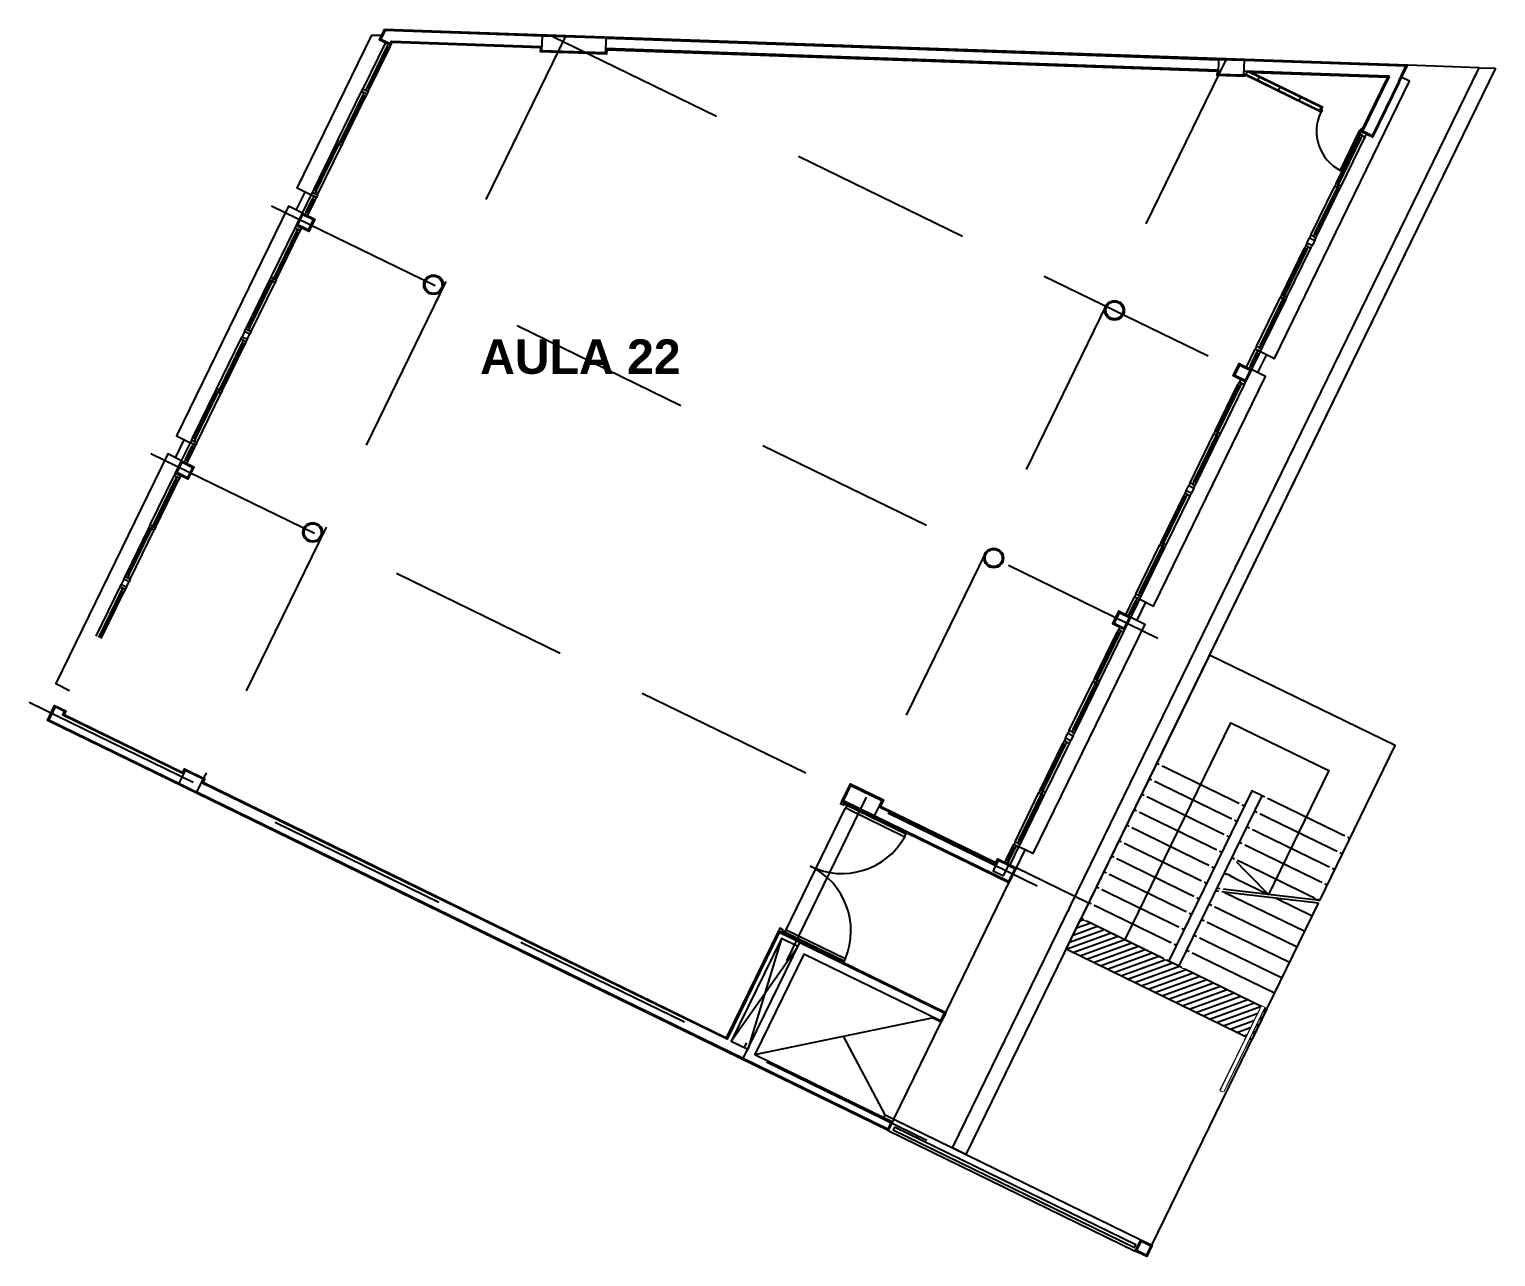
# Model space of a CAD drawing. Header units: millimetres. Extents: x -735 to -481, y 85 to 450.
# Drawn here: x -735.16 to -709.62, y 392.07 to 413.45 of the extents above; entities that cross this region are included whole.
import ezdxf

# ---------------------------------------------------------------- set-up
doc = ezdxf.new("R2010")
doc.units = ezdxf.units.MM
doc.linetypes.add('HIDDEN2', pattern=[4.7625, 3.175, -1.5875])
doc.layers.get('0').update_dxf_attribs({"color": 6, "linetype": 'CONTINUOUS'})
for name, color, linetype in [('dib - texto', 2, 'CONTINUOUS'), ('dib-carp barandas 1', 1, 'CONTINUOUS'), ('dib-carp vista 0', 14, 'CONTINUOUS'), ('dib-carp vista 1', 1, 'CONTINUOUS'), ('dib-carp vista 2', 2, 'CONTINUOUS'), ('dib-columnas', 6, 'CONTINUOUS'), ('dib-durlock caldera', 14, 'CONTINUOUS'), ('dib-ejes EST', 14, 'HIDDEN2'), ('dib-muros vista 1', 1, 'CONTINUOUS'), ('dib-muros vista 2', 2, 'CONTINUOUS'), ('dib-muros vista 3', 3, 'CONTINUOUS'), ('dib-proyec aereas', 2, 'HIDDEN2'), ('dib-revoque', 14, 'CONTINUOUS'), ('dib-solados', 14, 'CONTINUOUS'), ('dib-tabique h°a°', 6, 'CONTINUOUS'), ('E-COLUMNAS CILINDRICAS', 6, 'CONTINUOUS'), ('T-TIPO MURO', 1, 'CONTINUOUS'), ('tramas-otras', 14, 'CONTINUOUS')]:
    doc.layers.add(name, color=color, linetype=linetype)
doc.styles.add('STYLE1', font='swisseb.ttf', dxfattribs={"width": 1.32})

# ---------------------------------------------------------------- blocks, each defined once
blk = doc.blocks.new('P.D.')
for points in [[(-0.511, -0.155), (-0.511, -0.205), (-1.665, -0.205), (-1.665, -0.155)], [(-0.511, -2.635), (-0.511, -2.585), (-1.665, -2.585), (-1.665, -2.635)]]:
    blk.add_lwpolyline(points, close=True)
for points in [[(-0.4, -0.13), (-0.511, -0.13), (-0.511, -0.155), (-0.455, -0.155), (-0.455, -0.18), (-0.4, -0.18), (-0.4, -0.15), (-0.4, -0.15), (-0.4, -0.13)], [(-0.4, -2.66), (-0.511, -2.66), (-0.511, -2.635), (-0.455, -2.635), (-0.455, -2.61), (-0.4, -2.61), (-0.4, -2.64), (-0.4, -2.64), (-0.4, -2.66)]]:
    blk.add_lwpolyline(points)
for centre, start, end in [((-0.406, -0.134), 183.2426, 270.257), ((-0.406, -2.656), 89.743, 176.7574)]:
    blk.add_arc(centre, 1.261, start, end)
blk = doc.blocks.new('PTA-100')
blk.add_line((0, 0), (0.035, 0))
for points in [[(0.023, 0.058), (0.047, 0.058), (0.047, 1.012), (0.023, 1.012)], [(0.965, 0), (1, 0), (1, 0.058), (0.977, 0.058), (0.977, 0.035), (0.965, 0.035)]]:
    blk.add_lwpolyline(points, close=True)
blk.add_lwpolyline([(0.035, 0), (0.035, 0.035), (0.023, 0.035), (0.023, 0.058), (0, 0.058), (0, 0)])
blk.add_arc((0.023, 0.058), 0.953, 0, 90)

msp = doc.modelspace()

# ---------------------------------------------------------------- hatches: boundary and pattern name
at = {"layer": 'tramas-otras'}
h = msp.add_hatch(dxfattribs=at)
h.set_pattern_fill('LINE', color=256, scale=0.03, angle=20)
h.set_pattern_definition([(20, (-648.69454, 410.36142), (-0.03257742, 0.08950572), [])])
h.paths.add_polyline_path([(-717.1, 397.425), (-716.837, 397.965), (-713.602, 396.386), (-713.865, 395.847)])

# ---------------------------------------------------------------- linework, layer by layer
at = {"layer": 'dib-carp barandas 1'}
msp.add_lwpolyline([(-720.093, 394.323), (-720.115, 394.278), (-715.909, 392.227), (-715.887, 392.272)], close=True, dxfattribs=at)
at = {"layer": 'dib-carp vista 0'}
for p, q in [((-728.958, 413.216), (-729.352, 412.408)), ((-729.792, 411.506), (-729.374, 412.363)), ((-712.309, 410.717), (-711.891, 411.574)), ((-730.141, 410.562), (-729.724, 411.418)), ((-730.407, 410.246), (-730.253, 410.56)), ((-712.838, 409.86), (-712.42, 410.716)), ((-730.951, 409.129), (-730.534, 409.985)), ((-713.253, 408.781), (-712.836, 409.637)), ((-731.301, 408.184), (-730.883, 409.04)), ((-713.783, 407.923), (-713.365, 408.779)), ((-731.896, 407.192), (-731.478, 408.048)), ((-713.958, 407.564), (-713.804, 407.878)), ((-714.413, 406.403), (-713.995, 407.259)), ((-732.246, 406.247), (-731.828, 407.104)), ((-732.511, 405.932), (-732.357, 406.246)), ((-714.942, 405.546), (-714.525, 406.402)), ((-733.056, 404.815), (-732.638, 405.671)), ((-715.357, 404.466), (-714.94, 405.322)), ((-733.405, 403.87), (-732.988, 404.726)), ((-715.887, 403.609), (-715.469, 404.465)), ((-734, 402.878), (-733.583, 403.734)), ((-716.062, 403.25), (-715.909, 403.564)), ((-717.462, 400.152), (-717.044, 401.008)), ((-717.991, 399.295), (-717.573, 400.151)), ((-718.076, 398.892), (-717.923, 399.206))]:
    msp.add_line(p, q, dxfattribs=at)
for points in [[(-729.263, 412.42), (-728.912, 413.139)], [(-729.329, 412.285), (-729.724, 411.474)], [(-730.187, 410.639), (-729.791, 411.451)], [(-711.98, 411.562), (-712.376, 410.75)], [(-712.749, 409.872), (-712.353, 410.683)], [(-730.317, 410.258), (-730.208, 410.483)], [(-730.488, 409.907), (-730.884, 409.096)], [(-712.925, 409.625), (-713.321, 408.813)], [(-731.346, 408.262), (-730.951, 409.073)], [(-713.693, 407.935), (-713.298, 408.747)], [(-731.433, 407.971), (-731.829, 407.159)], [(-713.869, 407.576), (-713.759, 407.801)], [(-714.084, 407.247), (-714.48, 406.436)], [(-732.291, 406.325), (-731.895, 407.136)], [(-714.853, 405.558), (-714.457, 406.369)], [(-732.421, 405.944), (-732.312, 406.168)], [(-732.593, 405.593), (-732.988, 404.782)], [(-715.029, 405.31), (-715.425, 404.499)], [(-733.451, 403.948), (-733.055, 404.759)], [(-715.797, 403.621), (-715.402, 404.432)], [(-733.537, 403.656), (-733.933, 402.845)], [(-715.973, 403.262), (-715.863, 403.486)], [(-717.133, 400.996), (-717.529, 400.185)], [(-717.902, 399.307), (-717.506, 400.118)], [(-718.122, 398.969), (-718.012, 399.194)]]:
    msp.add_lwpolyline(points, dxfattribs=at)
at = {"layer": 'dib-carp vista 1'}
for p, q in [((-728.935, 413.15), (-729.286, 412.431)), ((-728.89, 413.128), (-729.241, 412.409)), ((-729.747, 411.485), (-729.351, 412.296)), ((-729.702, 411.463), (-729.306, 412.274)), ((-712.398, 410.761), (-712.003, 411.572)), ((-730.209, 410.65), (-729.814, 411.462)), ((-730.164, 410.628), (-729.769, 411.44)), ((-712.353, 410.739), (-711.958, 411.551)), ((-712.771, 409.883), (-712.375, 410.694)), ((-712.726, 409.861), (-712.33, 410.673)), ((-730.34, 410.269), (-730.23, 410.494)), ((-730.295, 410.247), (-730.185, 410.472)), ((-730.906, 409.107), (-730.511, 409.918)), ((-730.861, 409.085), (-730.466, 409.897)), ((-713.343, 408.824), (-712.947, 409.636)), ((-713.298, 408.802), (-712.903, 409.614)), ((-731.369, 408.273), (-730.973, 409.084)), ((-731.324, 408.251), (-730.928, 409.062)), ((-713.716, 407.946), (-713.32, 408.758)), ((-713.671, 407.924), (-713.275, 408.736)), ((-731.851, 407.17), (-731.455, 407.982)), ((-731.806, 407.148), (-731.411, 407.96)), ((-713.891, 407.587), (-713.781, 407.812)), ((-713.846, 407.565), (-713.737, 407.79)), ((-714.503, 406.447), (-714.107, 407.258)), ((-714.458, 406.425), (-714.062, 407.236)), ((-732.314, 406.336), (-731.918, 407.147)), ((-732.269, 406.314), (-731.873, 407.125)), ((-714.875, 405.569), (-714.48, 406.38)), ((-714.83, 405.547), (-714.435, 406.358)), ((-732.444, 405.955), (-732.334, 406.179)), ((-732.399, 405.933), (-732.289, 406.158)), ((-733.011, 404.793), (-732.615, 405.604)), ((-732.966, 404.771), (-732.57, 405.582)), ((-715.447, 404.51), (-715.052, 405.321)), ((-715.402, 404.488), (-715.007, 405.299)), ((-733.473, 403.959), (-733.077, 404.77)), ((-733.428, 403.937), (-733.033, 404.748)), ((-715.82, 403.632), (-715.424, 404.443)), ((-715.775, 403.61), (-715.379, 404.421)), ((-733.955, 402.856), (-733.56, 403.667)), ((-733.91, 402.834), (-733.515, 403.645)), ((-715.995, 403.273), (-715.886, 403.497)), ((-715.95, 403.251), (-715.841, 403.475)), ((-717.551, 400.196), (-717.156, 401.007)), ((-717.507, 400.174), (-717.111, 400.985)), ((-717.924, 399.318), (-717.528, 400.129)), ((-717.879, 399.296), (-717.484, 400.107)), ((-718.144, 398.98), (-718.035, 399.205)), ((-718.099, 398.958), (-717.99, 399.183))]:
    msp.add_line(p, q, dxfattribs=at)
at = {"layer": 'dib-carp vista 2'}
for points in [[(-728.89, 413.128), (-728.868, 413.173), (-728.913, 413.195), (-728.935, 413.15)], [(-729.263, 412.364), (-729.284, 412.319), (-729.374, 412.363), (-729.352, 412.408)], [(-729.263, 412.364), (-729.284, 412.319), (-729.374, 412.363), (-729.352, 412.408)], [(-729.284, 412.319), (-729.306, 412.274), (-729.351, 412.296), (-729.329, 412.341)], [(-729.263, 412.364), (-729.241, 412.409), (-729.286, 412.431), (-729.307, 412.386)], [(-711.981, 411.617), (-712.003, 411.572), (-711.958, 411.551), (-711.936, 411.595)], [(-711.959, 411.662), (-711.981, 411.617), (-711.891, 411.574), (-711.869, 411.619)], [(-711.959, 411.662), (-711.981, 411.617), (-711.891, 411.574), (-711.869, 411.619)], [(-729.747, 411.485), (-729.769, 411.44), (-729.814, 411.462), (-729.792, 411.506)], [(-729.702, 411.463), (-729.724, 411.418), (-729.769, 411.44), (-729.747, 411.485)], [(-730.141, 410.562), (-730.163, 410.517), (-730.253, 410.56), (-730.231, 410.605)], [(-730.141, 410.562), (-730.163, 410.517), (-730.253, 410.56), (-730.231, 410.605)], [(-730.164, 410.628), (-730.186, 410.584), (-730.231, 410.605), (-730.209, 410.65)], [(-712.398, 410.761), (-712.42, 410.716), (-712.375, 410.694), (-712.353, 410.739)], [(-712.353, 410.739), (-712.375, 410.694), (-712.33, 410.673), (-712.309, 410.717)], [(-730.208, 410.539), (-730.23, 410.494), (-730.185, 410.472), (-730.163, 410.517)], [(-730.34, 410.269), (-730.362, 410.224), (-730.317, 410.202), (-730.295, 410.247)], [(-730.422, 409.986), (-730.444, 409.941), (-730.534, 409.985), (-730.512, 410.03)], [(-730.422, 409.986), (-730.444, 409.941), (-730.534, 409.985), (-730.512, 410.03)], [(-730.444, 409.941), (-730.466, 409.897), (-730.511, 409.918), (-730.489, 409.963)], [(-712.86, 409.815), (-712.77, 409.771), (-712.814, 409.682), (-712.904, 409.725)], [(-712.838, 409.86), (-712.86, 409.815), (-712.77, 409.771), (-712.748, 409.816)], [(-712.838, 409.86), (-712.86, 409.815), (-712.77, 409.771), (-712.748, 409.816)], [(-712.771, 409.883), (-712.793, 409.838), (-712.748, 409.816), (-712.726, 409.861)], [(-712.926, 409.681), (-712.947, 409.636), (-712.903, 409.614), (-712.881, 409.659)], [(-712.904, 409.725), (-712.926, 409.681), (-712.836, 409.637), (-712.814, 409.682)], [(-712.904, 409.725), (-712.926, 409.681), (-712.836, 409.637), (-712.814, 409.682)], [(-730.906, 409.107), (-730.928, 409.062), (-730.973, 409.084), (-730.951, 409.129)], [(-730.861, 409.085), (-730.883, 409.04), (-730.928, 409.062), (-730.906, 409.107)], [(-713.343, 408.824), (-713.365, 408.779), (-713.32, 408.758), (-713.298, 408.802)], [(-713.298, 408.802), (-713.32, 408.758), (-713.275, 408.736), (-713.253, 408.781)], [(-731.324, 408.251), (-731.346, 408.206), (-731.391, 408.228), (-731.369, 408.273)], [(-731.367, 408.049), (-731.389, 408.005), (-731.478, 408.048), (-731.457, 408.093)], [(-731.367, 408.049), (-731.389, 408.005), (-731.478, 408.048), (-731.457, 408.093)], [(-731.323, 408.139), (-731.413, 408.183), (-731.457, 408.093), (-731.367, 408.049)], [(-731.389, 408.005), (-731.411, 407.96), (-731.455, 407.982), (-731.434, 408.026)], [(-731.301, 408.184), (-731.323, 408.139), (-731.413, 408.183), (-731.391, 408.228)], [(-731.301, 408.184), (-731.323, 408.139), (-731.413, 408.183), (-731.391, 408.228)], [(-713.783, 407.923), (-713.804, 407.878), (-713.715, 407.835), (-713.693, 407.88)], [(-713.783, 407.923), (-713.804, 407.878), (-713.715, 407.835), (-713.693, 407.88)], [(-713.76, 407.857), (-713.781, 407.812), (-713.737, 407.79), (-713.715, 407.835)], [(-713.716, 407.946), (-713.738, 407.901), (-713.693, 407.88), (-713.671, 407.924)], [(-713.891, 407.587), (-713.913, 407.542), (-713.868, 407.52), (-713.846, 407.565)], [(-714.085, 407.303), (-714.107, 407.258), (-714.062, 407.236), (-714.04, 407.281)], [(-714.063, 407.348), (-714.085, 407.303), (-713.995, 407.259), (-713.973, 407.304)], [(-714.063, 407.348), (-714.085, 407.303), (-713.995, 407.259), (-713.973, 407.304)], [(-731.851, 407.17), (-731.873, 407.125), (-731.918, 407.147), (-731.896, 407.192)], [(-731.806, 407.148), (-731.828, 407.104), (-731.873, 407.125), (-731.851, 407.17)], [(-732.246, 406.247), (-732.267, 406.202), (-732.357, 406.246), (-732.335, 406.291)], [(-732.246, 406.247), (-732.267, 406.202), (-732.357, 406.246), (-732.335, 406.291)], [(-732.269, 406.314), (-732.291, 406.269), (-732.335, 406.291), (-732.314, 406.336)], [(-732.312, 406.224), (-732.334, 406.179), (-732.289, 406.158), (-732.267, 406.202)], [(-714.503, 406.447), (-714.525, 406.402), (-714.48, 406.38), (-714.458, 406.425)], [(-714.458, 406.425), (-714.48, 406.38), (-714.435, 406.358), (-714.413, 406.403)], [(-732.444, 405.955), (-732.466, 405.91), (-732.421, 405.888), (-732.399, 405.933)], [(-732.526, 405.672), (-732.548, 405.627), (-732.638, 405.671), (-732.616, 405.716)], [(-732.526, 405.672), (-732.548, 405.627), (-732.638, 405.671), (-732.616, 405.716)], [(-732.548, 405.627), (-732.57, 405.582), (-732.615, 405.604), (-732.593, 405.649)], [(-714.964, 405.501), (-714.874, 405.457), (-714.918, 405.367), (-715.008, 405.411)], [(-714.942, 405.546), (-714.964, 405.501), (-714.874, 405.457), (-714.852, 405.502)], [(-714.942, 405.546), (-714.964, 405.501), (-714.874, 405.457), (-714.852, 405.502)], [(-714.875, 405.569), (-714.897, 405.524), (-714.852, 405.502), (-714.83, 405.547)], [(-715.03, 405.366), (-715.052, 405.321), (-715.007, 405.299), (-714.985, 405.344)], [(-715.008, 405.411), (-715.03, 405.366), (-714.94, 405.322), (-714.918, 405.367)], [(-715.008, 405.411), (-715.03, 405.366), (-714.94, 405.322), (-714.918, 405.367)], [(-733.011, 404.793), (-733.033, 404.748), (-733.077, 404.77), (-733.056, 404.815)], [(-732.966, 404.771), (-732.988, 404.726), (-733.033, 404.748), (-733.011, 404.793)], [(-715.447, 404.51), (-715.469, 404.465), (-715.424, 404.443), (-715.402, 404.488)], [(-715.402, 404.488), (-715.424, 404.443), (-715.379, 404.421), (-715.357, 404.466)], [(-733.405, 403.87), (-733.427, 403.825), (-733.517, 403.869), (-733.495, 403.914)], [(-733.405, 403.87), (-733.427, 403.825), (-733.517, 403.869), (-733.495, 403.914)], [(-733.428, 403.937), (-733.45, 403.892), (-733.495, 403.914), (-733.473, 403.959)], [(-733.471, 403.735), (-733.493, 403.69), (-733.583, 403.734), (-733.561, 403.779)], [(-733.471, 403.735), (-733.493, 403.69), (-733.583, 403.734), (-733.561, 403.779)], [(-733.427, 403.825), (-733.517, 403.869), (-733.561, 403.779), (-733.471, 403.735)], [(-733.493, 403.69), (-733.515, 403.645), (-733.56, 403.667), (-733.538, 403.712)], [(-715.887, 403.609), (-715.909, 403.564), (-715.819, 403.52), (-715.797, 403.565)], [(-715.887, 403.609), (-715.909, 403.564), (-715.819, 403.52), (-715.797, 403.565)], [(-715.864, 403.542), (-715.886, 403.497), (-715.841, 403.475), (-715.819, 403.52)], [(-715.82, 403.632), (-715.842, 403.587), (-715.797, 403.565), (-715.775, 403.61)], [(-715.995, 403.273), (-716.017, 403.228), (-715.972, 403.206), (-715.95, 403.251)], [(-716.189, 402.989), (-716.211, 402.944), (-716.166, 402.922), (-716.144, 402.967)], [(-716.167, 403.034), (-716.189, 402.989), (-716.099, 402.945), (-716.077, 402.99)], [(-716.167, 403.034), (-716.189, 402.989), (-716.099, 402.945), (-716.077, 402.99)], [(-717.112, 401.097), (-717.134, 401.052), (-717.044, 401.008), (-717.022, 401.053)], [(-717.112, 401.097), (-717.134, 401.052), (-717.044, 401.008), (-717.022, 401.053)], [(-717.068, 401.187), (-716.978, 401.143), (-717.022, 401.053), (-717.112, 401.097)], [(-717.046, 401.232), (-717.068, 401.187), (-716.978, 401.143), (-716.956, 401.188)], [(-717.046, 401.232), (-717.068, 401.187), (-716.978, 401.143), (-716.956, 401.188)], [(-716.979, 401.255), (-717.001, 401.21), (-716.956, 401.188), (-716.934, 401.233)], [(-717.134, 401.052), (-717.156, 401.007), (-717.111, 400.985), (-717.089, 401.03)], [(-717.551, 400.196), (-717.573, 400.151), (-717.528, 400.129), (-717.507, 400.174)], [(-717.507, 400.174), (-717.528, 400.129), (-717.484, 400.107), (-717.462, 400.152)], [(-717.924, 399.318), (-717.946, 399.273), (-717.901, 399.251), (-717.879, 399.296)], [(-717.968, 399.228), (-717.99, 399.183), (-718.035, 399.205), (-718.013, 399.25)], [(-717.991, 399.295), (-718.013, 399.25), (-717.923, 399.206), (-717.901, 399.251)], [(-717.991, 399.295), (-718.013, 399.25), (-717.923, 399.206), (-717.901, 399.251)], [(-718.099, 398.958), (-718.121, 398.914), (-718.166, 398.935), (-718.144, 398.98)]]:
    msp.add_lwpolyline(points, close=True, dxfattribs=at)
at = {"layer": 'dib-columnas'}
for points in [[(-725.112, 413.292), (-726.231, 413.331), (-726.24, 413.081), (-725.121, 413.042)], [(-713.994, 412.903), (-714.444, 412.918), (-714.452, 412.668), (-714.003, 412.653)], [(-730.485, 410.039), (-730.397, 410.219), (-730.218, 410.132), (-730.305, 409.952)], [(-713.895, 407.511), (-713.982, 407.331), (-714.162, 407.419), (-714.075, 407.598)], [(-732.589, 405.725), (-732.502, 405.905), (-732.322, 405.817), (-732.409, 405.637)], [(-716.087, 403.017), (-715.999, 403.197), (-716.179, 403.284), (-716.266, 403.105)], [(-732.244, 400.161), (-732.134, 400.385), (-732.449, 400.539), (-732.558, 400.314)], [(-720.981, 400.008), (-720.85, 400.277), (-720.31, 400.014), (-720.442, 399.745)], [(-715.868, 392.174), (-715.789, 392.335), (-715.627, 392.256), (-715.706, 392.095)]]:
    msp.add_lwpolyline(points, close=True, dxfattribs=at)
at = {"layer": 'dib-durlock caldera'}
for points in [[(-713.983, 412.632), (-713.94, 412.721)], [(-713.866, 412.698), (-712.636, 412.098), (-712.678, 412.013), (-713.976, 412.646)], [(-713.941, 412.721), (-712.653, 412.093), (-712.684, 412.03), (-713.971, 412.658)]]:
    msp.add_lwpolyline(points, dxfattribs=at)
at = {"layer": 'dib-durlock caldera', "color": 3}
for points in [[(-713.942, 412.649), (-713.939, 412.642), (-713.971, 412.658), (-713.94, 412.72), (-713.909, 412.705), (-713.915, 412.703)], [(-713.787, 412.573), (-713.794, 412.571), (-713.762, 412.556), (-713.732, 412.619), (-713.763, 412.634), (-713.761, 412.627)], [(-713.428, 412.398), (-713.434, 412.396), (-713.403, 412.38), (-713.372, 412.443), (-713.404, 412.459), (-713.401, 412.452)], [(-713.068, 412.223), (-713.075, 412.22), (-713.043, 412.205), (-713.013, 412.268), (-713.044, 412.283), (-713.042, 412.277)], [(-712.709, 412.047), (-712.715, 412.045), (-712.684, 412.03), (-712.653, 412.093), (-712.685, 412.108), (-712.682, 412.101)]]:
    msp.add_lwpolyline(points, dxfattribs=at)
at = {"layer": 'dib-ejes EST'}
for p, q in [((-725.817, 413.337), (-732.156, 400.34)), ((-726.043, 413.324), (-713.399, 407.158)), ((-714.319, 412.914), (-722.701, 395.729)), ((-730.945, 410.375), (-715.503, 402.844)), ((-733.049, 406.061), (-717.607, 398.529)), ((-735.164, 401.724), (-719.525, 394.096))]:
    msp.add_line(p, q, dxfattribs=at)
at = {"layer": 'dib-muros vista 1'}
for p, q in [((-713.994, 399.916), (-715.522, 400.661)), ((-714.126, 399.646), (-715.654, 400.391)), ((-714.257, 399.376), (-715.785, 400.122)), ((-712.155, 399.353), (-713.683, 400.098)), ((-714.389, 399.107), (-715.917, 399.852)), ((-713.815, 399.828), (-712.287, 399.083)), ((-714.52, 398.837), (-716.048, 399.582)), ((-714.652, 398.568), (-716.18, 399.313)), ((-713.946, 399.558), (-712.418, 398.813)), ((-714.078, 399.289), (-712.55, 398.544)), ((-714.783, 398.298), (-716.311, 399.043)), ((-714.209, 399.019), (-712.681, 398.274)), ((-714.915, 398.028), (-716.443, 398.774)), ((-714.341, 398.75), (-713.577, 398.377)), ((-715.046, 397.759), (-716.574, 398.504)), ((-715.178, 397.489), (-716.706, 398.234))]:
    msp.add_line(p, q, dxfattribs=at)
for points in [[(-709.903, 412.776), (-711.148, 412.823)], [(-712.681, 398.274), (-711.366, 400.97), (-711.366, 400.97), (-714.602, 402.548), (-716.837, 397.965), (-715.309, 397.219)]]:
    msp.add_lwpolyline(points, dxfattribs=at)
msp.add_lwpolyline([(-714.363, 394.939), (-714.408, 394.961), (-713.692, 396.43), (-713.647, 396.408)], close=True, dxfattribs=at)
at = {"layer": 'dib-muros vista 2'}
for p, q in [((-730.513, 410.299), (-730.359, 410.613)), ((-713.759, 407.467), (-713.605, 407.782)), ((-732.617, 405.984), (-732.464, 406.299)), ((-715.863, 403.153), (-715.709, 403.468)), ((-717.967, 398.839), (-717.814, 399.154)), ((-720.2, 394.264), (-715.895, 392.164))]:
    msp.add_line(p, q, dxfattribs=at)
for points in [[(-730.254, 410.561), (-730.496, 410.679), (-729.195, 413.345), (-729.028, 413.345)], [(-713.715, 407.835), (-713.472, 407.716), (-711.118, 412.543), (-711.253, 412.608)], [(-730.407, 410.246), (-730.649, 410.364), (-732.6, 406.365), (-732.357, 406.246)], [(-715.819, 403.52), (-715.576, 403.402), (-713.625, 407.402), (-713.868, 407.52)], [(-732.511, 405.932), (-732.753, 406.05), (-734.704, 402.05), (-734.462, 401.932)], [(-717.1, 397.425), (-716.837, 397.965), (-713.602, 396.386), (-713.865, 395.847), (-717.1, 397.425)], [(-720.103, 394.462), (-720.103, 394.462), (-715.798, 392.362)]]:
    msp.add_lwpolyline(points, dxfattribs=at)
at = {"layer": 'dib-muros vista 3'}
for p, q in [((-714.45, 412.738), (-725.118, 413.112)), ((-725.112, 413.292), (-714.444, 412.918)), ((-722.726, 395.518), (-732.244, 400.161))]:
    msp.add_line(p, q, dxfattribs=at)
for points in [[(-726.231, 413.331), (-728.966, 413.427), (-729.039, 413.278), (-728.877, 413.199), (-728.856, 413.243), (-726.238, 413.151)], [(-711.306, 412.545), (-711.18, 412.804), (-713.994, 412.903)], [(-714, 412.723), (-711.489, 412.635), (-711.468, 412.624)], [(-711.306, 412.545), (-711.77, 411.593), (-711.932, 411.672), (-711.468, 412.624)], [(-732.479, 400.476), (-734.583, 401.502), (-734.552, 401.564), (-734.714, 401.643), (-734.823, 401.419), (-732.558, 400.314)], [(-721.739, 397.541), (-722.099, 397.716), (-723.006, 395.855), (-732.165, 400.322)], [(-720.363, 399.907), (-718.312, 398.907)], [(-718.102, 398.881), (-717.995, 398.83), (-718.105, 398.605), (-720.442, 399.745)], [(-721.774, 397.469), (-722.062, 397.609), (-722.934, 395.82), (-722.647, 395.68)]]:
    msp.add_lwpolyline(points, dxfattribs=at)
at = {"layer": 'dib-proyec aereas'}
for p, q in [((-719.196, 396.322), (-718.096, 398.578)), ((-714.337, 398.414), (-712.944, 397.735)), ((-713.442, 398.311), (-712.813, 398.004)), ((-714.604, 398.21), (-713.076, 397.465)), ((-714.735, 397.941), (-713.207, 397.195)), ((-714.867, 397.671), (-713.339, 396.926)), ((-713.47, 396.656), (-714.998, 397.401)), ((-720.103, 394.462), (-719.279, 396.152))]:
    msp.add_line(p, q, dxfattribs=at)
for points in [[(-722.062, 397.609), (-722.647, 395.68)], [(-722.934, 395.82), (-721.774, 397.469)]]:
    msp.add_lwpolyline(points, dxfattribs=at)
at = {"layer": 'dib-revoque'}
for points in [[(-711.297, 412.519), (-711.148, 412.823), (-728.979, 413.447), (-729.066, 413.269), (-728.868, 413.173), (-728.844, 413.222), (-726.258, 413.132), (-726.261, 413.062), (-725.102, 413.021), (-725.099, 413.091), (-714.47, 412.719), (-714.473, 412.649), (-713.983, 412.632)], [(-713.866, 412.698), (-711.494, 412.615)], [(-711.297, 412.519), (-711.761, 411.566), (-711.959, 411.662), (-711.494, 412.615)], [(-720.278, 394.491), (-720.256, 394.536), (-720.103, 394.462), (-720.2, 394.264), (-734.85, 401.409), (-734.723, 401.67), (-734.525, 401.574), (-734.556, 401.511), (-732.489, 400.502), (-732.458, 400.565), (-732.107, 400.394), (-732.138, 400.332), (-723.016, 395.882), (-722.108, 397.743), (-719.196, 396.322), (-719.279, 396.152), (-719.432, 396.226), (-719.423, 396.244)], [(-718.096, 398.578), (-721.008, 399.999), (-720.859, 400.304), (-720.283, 400.024), (-720.336, 399.916), (-718.323, 398.934), (-718.292, 398.997), (-717.969, 398.839), (-718.096, 398.578)], [(-721.999, 397.717), (-720.942, 399.884)]]:
    msp.add_lwpolyline(points, dxfattribs=at)
for points in [[(-730.512, 410.03), (-730.407, 410.246), (-730.191, 410.141), (-730.296, 409.925)], [(-713.868, 407.52), (-713.973, 407.304), (-714.189, 407.41), (-714.084, 407.625)], [(-732.616, 405.716), (-732.511, 405.932), (-732.295, 405.826), (-732.4, 405.611)], [(-716.077, 402.99), (-715.972, 403.206), (-716.188, 403.311), (-716.293, 403.095)], [(-715.895, 392.164), (-715.798, 392.362), (-715.6, 392.266), (-715.697, 392.068)]]:
    msp.add_lwpolyline(points, close=True, dxfattribs=at)
at = {"layer": 'dib-solados'}
msp.add_line((-709.617, 412.769), (-714.584, 402.584), dxfattribs=at)
at = {"layer": 'dib-tabique h°a°'}
msp.add_lwpolyline([(-715.309, 397.219), (-715.13, 397.132), (-713.683, 400.098), (-713.863, 400.185)], close=True, dxfattribs=at)
msp.add_lwpolyline([(-722.726, 395.518), (-721.739, 397.541), (-719.223, 396.313), (-719.288, 396.178), (-721.67, 397.34), (-722.525, 395.587), (-720.278, 394.491), (-720.278, 394.491), (-720.278, 394.491), (-720.143, 394.426), (-720.209, 394.291), (-722.726, 395.518)], dxfattribs=at)
at = {"layer": 'E-COLUMNAS CILINDRICAS'}
for centre, radius in [((-728.122, 408.998), 0.17), ((-728.122, 408.998), 0.15), ((-716.258, 408.552), 0.17), ((-716.258, 408.552), 0.15), ((-730.227, 404.684), 0.17), ((-730.227, 404.684), 0.15), ((-718.362, 404.238), 0.17), ((-718.362, 404.238), 0.15)]:
    msp.add_circle(centre, radius, dxfattribs=at)
at = {"layer": 'tramas-otras'}
for points in [[(-716.073, 397.592), (-714.232, 401.367), (-712.525, 400.534), (-713.577, 398.377)], [(-713.577, 398.377), (-714.209, 399.019)], [(-712.704, 398.226), (-714.495, 398.432)], [(-712.681, 398.274), (-714.472, 398.48)], [(-722.525, 395.587), (-719.432, 396.226)], [(-720.256, 394.536), (-720.979, 395.907)]]:
    msp.add_lwpolyline(points, dxfattribs=at)

# ---------------------------------------------------------------- block references
at = {"layer": 'dib-carp vista 1', "xscale": 0.9920948616757906, "yscale": 0.9920948616757906, "zscale": 0.9920948616757906, "rotation": 154.0000000000001}
msp.add_blockref('P.D.', (-722.521, 397.801), dxfattribs=at)
at = {"layer": 'dib-durlock caldera', "xscale": 0.8000000000000252, "yscale": 0.8000000000000252, "zscale": 0.8000000000000252, "rotation": 154.0000000000732}
msp.add_blockref('PTA-100', (-711.939, 411.704), dxfattribs=at)

# ---------------------------------------------------------------- texts
at = {"layer": 'dib - texto', "insert": (-727.31, 408.046), "char_height": 0.6, "width": 20.056, "attachment_point": 1, "style": 'STYLE1'}
msp.add_mtext('{\\fArial|b1|i0|c0|p34;AULA 22}', dxfattribs=at)

# ---------------------------------------------------------------- next in the draw order: wipeouts: each hides what was drawn before it
for points, layer in [([(-718.029, 398.601), (-716.86, 398.031), (-716.882, 397.986), (-718.051, 398.556)], 'dib-carp barandas 1'), ([(-714.363, 394.939), (-714.408, 394.961), (-713.692, 396.43), (-713.647, 396.408)], 'dib-carp vista 1')]:
    msp.add_wipeout(points).dxf.layer = layer

# ---------------------------------------------------------------- next in the draw order: linework, layer by layer
at = {"layer": 'dib-columnas'}
msp.add_lwpolyline([(-718.19, 398.701), (-718.102, 398.881), (-718.282, 398.969), (-718.37, 398.789)], close=True, dxfattribs=at)
at = {"layer": 'dib-muros vista 1'}
msp.add_lwpolyline([(-716.71, 398.225), (-717.969, 398.839)], dxfattribs=at)

# ---------------------------------------------------------------- next in the draw order: wipeouts: each hides what was drawn before it
msp.add_wipeout([(-712.771, 398.318), (-712.726, 398.296), (-711.433, 400.947), (-714.579, 402.482), (-716.792, 397.943), (-716.748, 397.921), (-714.556, 402.415), (-711.5, 400.924)]).dxf.layer = 'dib-carp barandas 1'

# ---------------------------------------------------------------- next in the draw order: linework, layer by layer
at = {"layer": 'dib-carp vista 0'}
for p, q in [((-716.517, 402.089), (-716.099, 402.945)), ((-717.046, 401.232), (-716.629, 402.088))]:
    msp.add_line(p, q, dxfattribs=at)
for points in [[(-716.189, 402.933), (-716.584, 402.122)], [(-716.957, 401.244), (-716.561, 402.055)]]:
    msp.add_lwpolyline(points, dxfattribs=at)
at = {"layer": 'dib-carp vista 1'}
for p, q in [((-716.607, 402.133), (-716.211, 402.944)), ((-716.562, 402.111), (-716.166, 402.922)), ((-716.979, 401.255), (-716.584, 402.066)), ((-716.934, 401.233), (-716.539, 402.044))]:
    msp.add_line(p, q, dxfattribs=at)
at = {"layer": 'dib-carp vista 2'}
for points in [[(-716.607, 402.133), (-716.629, 402.088), (-716.584, 402.066), (-716.562, 402.111)], [(-716.562, 402.111), (-716.584, 402.066), (-716.539, 402.044), (-716.517, 402.089)]]:
    msp.add_lwpolyline(points, close=True, dxfattribs=at)
at = {"layer": 'dib-muros vista 2'}
msp.add_lwpolyline([(-715.972, 403.206), (-715.73, 403.087), (-717.68, 399.088), (-717.923, 399.206)], dxfattribs=at)

# ---------------------------------------------------------------- next in the draw order: wipeouts: each hides what was drawn before it
msp.add_wipeout([(-715.354, 397.241), (-715.399, 397.263), (-713.909, 400.319), (-713.549, 400.144), (-715.04, 397.088), (-715.085, 397.11), (-713.616, 400.121), (-713.886, 400.252)]).dxf.layer = 'dib-carp barandas 1'

# ---------------------------------------------------------------- next in the draw order: linework, layer by layer
at = {"layer": 'dib-muros vista 1'}
msp.add_lwpolyline([(-709.617, 412.769), (-718.845, 393.848), (-719.079, 393.962), (-709.903, 412.776)], close=True, dxfattribs=at)
msp.add_lwpolyline([(-715.609, 392.27), (-715.609, 392.27), (-712.704, 398.226)], dxfattribs=at)
at = {"layer": 'T-TIPO MURO'}
msp.add_line((-714.161, 398.662), (-714.296, 398.728), dxfattribs=at)

doc.saveas('drawing.dxf')
